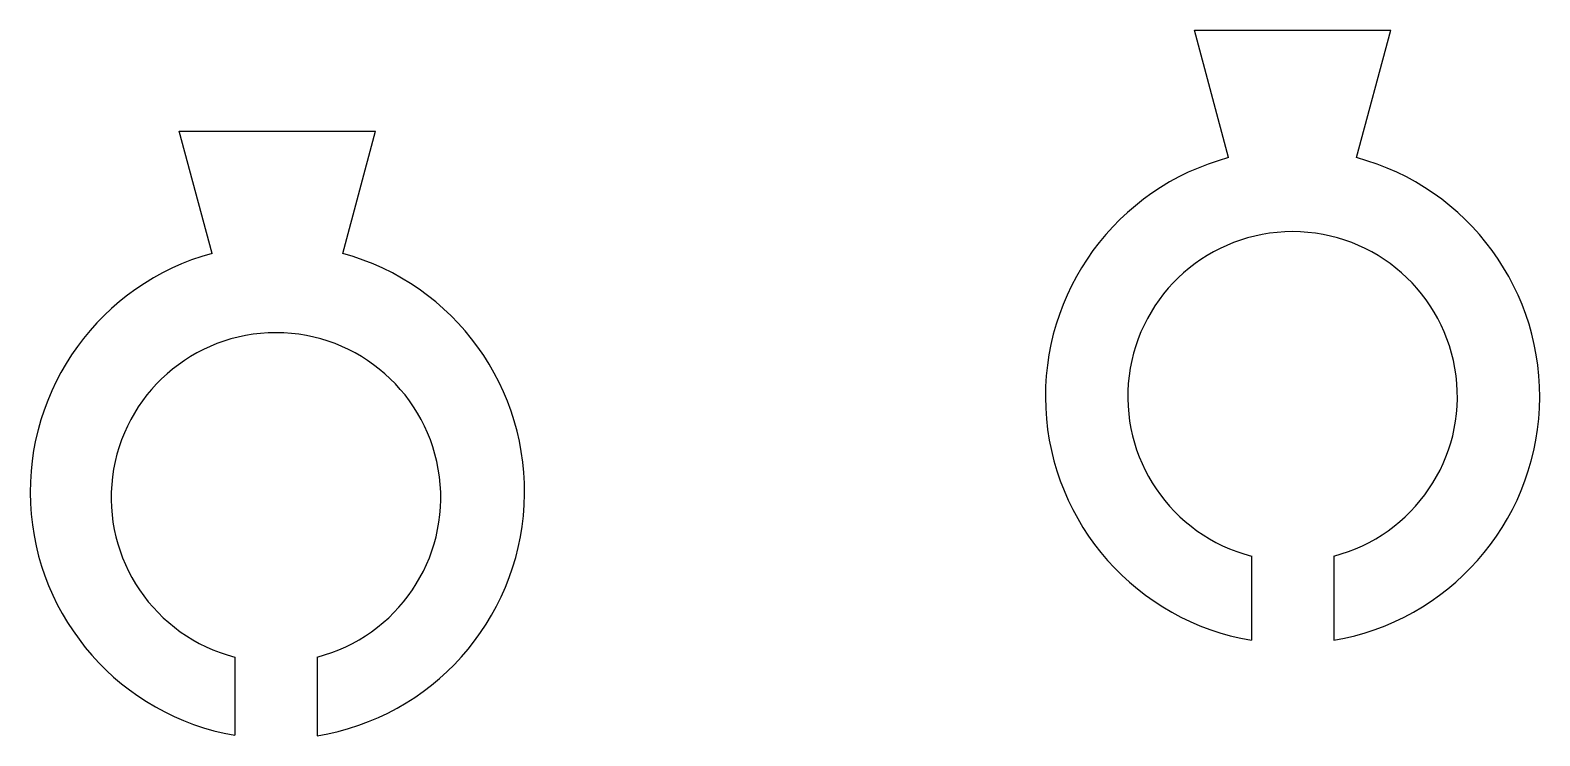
# Model space of a CAD drawing. Header units: millimetres. Extents: x 823 to 1153, y 1607 to 1761.
import ezdxf

# ---------------------------------------------------------------- set-up
doc = ezdxf.new("R2010")
doc.units = ezdxf.units.MM

msp = doc.modelspace()

# ---------------------------------------------------------------- linework, layer by layer
for p, q in [((1077.47, 1760.84), (1120.34, 1760.84)), ((1084.93, 1733), (1077.47, 1760.84)), ((1112.88, 1733), (1120.34, 1760.84)), ((855.7, 1738.77), (898.54, 1738.77)), ((862.84, 1712.09), (855.7, 1738.77)), ((891.4, 1712.09), (898.54, 1738.77)), ((1089.9, 1645.99), (1089.9, 1627.6)), ((1107.9, 1645.99), (1107.9, 1627.6)), ((867.81, 1623.91), (867.81, 1606.82)), ((885.81, 1623.91), (885.81, 1606.71))]:
    msp.add_line(p, q)
for centre, radius, start, end in [((1098.9, 1680.84), 54, 105, 260.4059), ((1098.9, 1680.84), 54, 279.5941, 75), ((1098.9, 1680.84), 36, 284.4775, 255.5225), ((877.12, 1660.01), 54, 105.3289, 260.0722), ((877.12, 1660.01), 54, 279.2607, 74.6711), ((876.81, 1658.77), 36, 284.4775, 255.5225)]:
    msp.add_arc(centre, radius, start, end)

doc.saveas('drawing.dxf')
